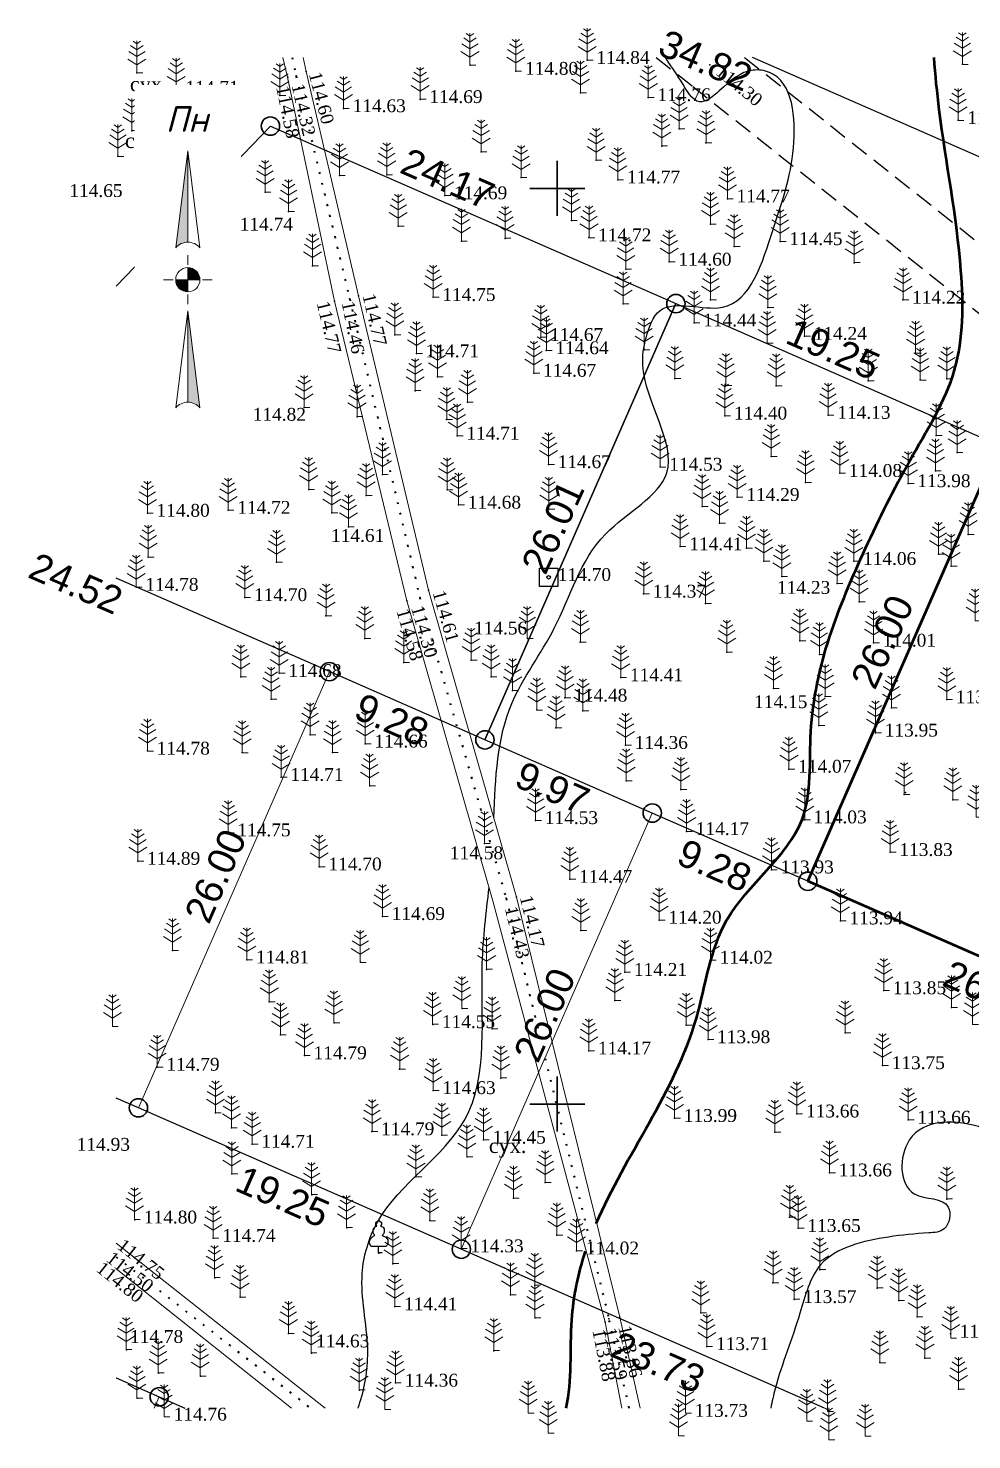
# Model space of a CAD drawing. Header units: millimetres. Extents: x 5405671.1 to 5405761, y 5524981.7 to 5525058.8.
# Drawn here: x 5405671.1 to 5405722.6, y 5524981.7 to 5525058.8 of the extents above; entities that cross this region are included whole.
import ezdxf
from ezdxf.enums import TextEntityAlignment as Align

# ---------------------------------------------------------------- set-up
doc = ezdxf.new("R2010")
doc.units = ezdxf.units.MM
doc.set_wipeout_variables(frame=1)
doc.linetypes.add('DASHEDX2', pattern=[1.5, 1, -0.5])
doc.linetypes.add('HIDDEN', pattern=[0.5, 0, -0.5])
for name, color, linetype, lineweight in [('#Лист (текст_ПН)', 250, 'Continuous', 0), ('#Штамп', 250, 'Continuous', 0), ('11900000', 1, 'Continuous', 30), ('рельеф', 7, 'Continuous', 0), ('ТОЧКИ', 7, 'Continuous', 30)]:
    doc.layers.add(name, color=color, linetype=linetype, lineweight=lineweight)
for name, color, linetype in [('SC007', 7, 'Continuous'), ('горизонтали', 42, 'Continuous'), ('дороги', 7, 'Continuous'), ('Ділянки_Межі', 10, 'Continuous'), ('надписи', 7, 'Continuous'), ('отметки', 7, 'Continuous'), ('промеры', 185, 'Continuous'), ('Растительность', 7, 'Continuous')]:
    doc.layers.add(name, color=color, linetype=linetype)
doc.styles.get("Standard").update_dxf_attribs({"font": 'arial.ttf'})
doc.styles.add('times', font='times.ttf')
doc.styles.add('Мой_Топо', font='isocpeui.ttf')
doc.linetypes.add('канава 0', pattern='A,0.9,0,["|",Standard,S=0.25,R=0,X=0,Y=0],0.1', length=1)

# ---------------------------------------------------------------- blocks, each defined once
blk = doc.blocks.new('A$C51FE15A3')
at = {"layer": 'Растительность', "color": 94, "lineweight": 0}
for points in [[(-0.201, 1.726), (0, 1.584), (0.201, 1.726)], [(0, 1.75), (0, 0), (0.319, 0)], [(-0.447, 1.172), (0, 0.895), (0.447, 1.172)], [(-0.343, 1.489), (0, 1.267), (0.343, 1.489)], [(-0.493, 0.753), (0, 0.444), (0.493, 0.753)]]:
    blk.add_lwpolyline(points, dxfattribs=at)
blk = doc.blocks.new('A$C2ACB5305')
at = {"layer": 'Растительность'}
blk.add_lwpolyline([(0.2, 0), (0.2, 0), (0, 0), (0, 0.35), (-0.4, 0.35), (-0.5, 0.5), (-0.5, 0.65), (-0.4, 0.8), (-0.3, 0.9), (-0.2, 0.95), (-0.25, 1), (-0.3, 1.1), (-0.3, 1.25), (-0.25, 1.35), (-0.15, 1.45), (-0.1, 1.45), (-0.15, 1.55), (-0.15, 1.65), (-0.05, 1.75), (0.05, 1.75), (0.15, 1.65), (0.15, 1.55), (0.1, 1.45), (0.25, 1.4), (0.3, 1.3), (0.3, 1.1), (0.25, 1), (0.2, 0.95), (0.4, 0.85), (0.5, 0.7), (0.5, 0.5), (0.45, 0.4), (0.4, 0.35), (0, 0.35)], dxfattribs=at)
blk = doc.blocks.new('SYMBOL902')
at = {"layer": 'SC007'}
blk.add_lwpolyline([(-1.25, -1.25), (-1.25, 1.25), (1.25, 1.25), (1.25, -1.25)], close=True, dxfattribs=at)
blk.add_circle((0, 0), 0.25, dxfattribs=at)
blk = doc.blocks.new('*U5')
at = {"color": 0}
for points in [[(-0.113, 0), (-0.109, -0.029), (-0.097, -0.056)], [(-0.113, 0), (-0.097, -0.056), (0, 0)], [(-0.097, -0.056), (0, -0.113), (0, 0)], [(-0.097, -0.056), (-0.08, -0.08), (-0.056, -0.097)], [(-0.097, -0.056), (-0.056, -0.097), (0, -0.113)], [(-0.056, -0.097), (-0.029, -0.109), (0, -0.113)]]:
    blk.add_solid(points, dxfattribs=at)
blk = doc.blocks.new('*U6')
at = {"color": 0}
for points in [[(0, 0), (0.097, 0.056), (0, 0.113)], [(0.097, 0.056), (0.029, 0.109), (0, 0.113)], [(0, 0), (0.113, 0), (0.097, 0.056)], [(0.097, 0.056), (0.056, 0.097), (0.029, 0.109)], [(0.097, 0.056), (0.08, 0.08), (0.056, 0.097)], [(0.113, 0), (0.109, 0.029), (0.097, 0.056)]]:
    blk.add_solid(points, dxfattribs=at)
blk = doc.blocks.new('*U7')
at = {"color": 0}
for points in [[(0, -1.136), (0.021, -1.138), (0, -0.288)], [(0.021, -1.138), (0.042, -1.142), (0, -0.288)], [(0.042, -1.142), (0.062, -1.15), (0, -0.288)], [(0.062, -1.15), (0.081, -1.16), (0, -0.288)], [(0.081, -1.16), (0.098, -1.173), (0, -0.288)], [(0.098, -1.173), (0.113, -1.188), (0, -0.288)]]:
    blk.add_solid(points, dxfattribs=at)
blk = doc.blocks.new('*U8')
at = {"color": 0}
for points in [[(-0.113, 0.297), (-0.098, 0.312), (0, 1.197)], [(-0.098, 0.312), (-0.081, 0.325), (0, 1.197)], [(-0.081, 0.325), (-0.062, 0.335), (0, 1.197)], [(-0.062, 0.335), (-0.042, 0.343), (0, 1.197)], [(-0.042, 0.343), (-0.021, 0.347), (0, 1.197)], [(-0.021, 0.347), (0, 0.349), (0, 1.197)]]:
    blk.add_solid(points, dxfattribs=at)
blk = doc.blocks.new('#Північ')
at = {"color": 7}
blk.add_wipeout([(-2.901, 10.635), (2.901, 10.635), (2.901, -7.981), (-2.901, -7.981)], dxfattribs=at).dxf.layer = '#Лист (текст_ПН)'
at = {"layer": '#Лист (текст_ПН)'}
for p, q in [((-0.663, 1.748), (0, 7.043)), ((0, 7.043), (0, 2.052)), ((0, 7.043), (0.663, 1.748)), ((0, 1.337), (0, 0.807)), ((-1.337, 0), (-0.807, 0)), ((-0.662, 0), (0.662, 0)), ((0, 0.662), (0, -0.662)), ((1.337, 0), (0.807, 0)), ((0, -1.337), (0, -0.807)), ((-0.663, -6.99), (0, -1.695)), ((0, -1.695), (0.663, -6.99)), ((0, -1.695), (0, -6.686))]:
    blk.add_line(p, q, dxfattribs=at)
at = {"layer": '#Лист (текст_ПН)', "flags": 128}
for points in [[(0, 7.043), (-0.663, 1.748, -0.218585), (0, 2.052)], [(0, 0), (-0.662, 0, 0.414214), (0, -0.662)]]:
    blk.add_lwpolyline(points, format="xyb", close=True, dxfattribs=at)
at = {"layer": '#Лист (текст_ПН)'}
blk.add_circle((0, 0), 0.662, dxfattribs=at)
for centre in [(0, 1.178), (0, -7.56)]:
    blk.add_arc(centre, 0.874, 40.67981, 139.32019, dxfattribs=at)
at = {"layer": '#Лист (текст_ПН)', "xscale": 5.883850111352785, "yscale": 5.883850111352785, "zscale": 5.883850111352785}
for name in ['*U8', '*U5', '*U6', '*U7']:
    blk.add_blockref(name, (0, 0), dxfattribs=at)
at = {"layer": '#Лист (текст_ПН)', "style": 'Мой_Топо'}
blk.add_text('Пн', height=1.4, dxfattribs=at).set_placement((-1.217, 8.077))

msp = doc.modelspace()

# ---------------------------------------------------------------- linework, layer by layer
at = {"layer": '11900000', "color": 7}
for points in [[(5405700, 5525048.5, 0), (5405700, 5525051.5, 0)], [(5405700, 5525048.5, 0), (5405700, 5525051.5, 0)], [(5405698.5, 5525050, 0), (5405701.5, 5525050, 0)], [(5405698.5, 5525050, 0), (5405701.5, 5525050, 0)], [(5405700, 5524998.5, 0), (5405700, 5525001.5, 0)], [(5405700, 5524998.5, 0), (5405700, 5525001.5, 0)], [(5405698.5, 5525000, 0), (5405701.5, 5525000, 0)], [(5405698.5, 5525000, 0), (5405701.5, 5525000, 0)]]:
    msp.add_polyline3d(points, dxfattribs=at)
at = {"layer": 'горизонтали', "color": 32}
for points, knots in [([(5405696.535, 5525015.637), (5405696.618, 5525017.792), (5405696.773, 5525021.579), (5405700.355, 5525026.168), (5405701.587, 5525031.219), (5405707.844, 5525034.322), (5405704.349, 5525038.922), (5405704.793, 5525041.873), (5405705.68, 5525044.271), (5405710.18, 5525042.352), (5405711.775, 5525048.004), (5405713.177, 5525051.642), (5405712.867, 5525056.243), (5405710.199, 5525056.594), (5405709.177, 5525055.586), (5405707.613, 5525054.298), (5405706.756, 5525055.96), (5405706.154, 5525056.751), (5405705.901, 5525057.156)], [140.149315, 140.149315, 140.149315, 140.149315, 146.483716, 151.20284, 157.068092, 161.784349, 167.821785, 169.320726, 170.998422, 174.398806, 179.41111, 184.074826, 188.386415, 189.287916, 191.453536, 192.680019, 194.198235, 195.712526, 195.712526, 195.712526, 195.712526]), ([(5405689.115, 5524983.404), (5405689.152, 5524983.501), (5405689.51, 5524984.52), (5405689.864, 5524987.051), (5405689.002, 5524990.349), (5405690.425, 5524995.147), (5405696.652, 5524998.763), (5405695.588, 5525006.302), (5405696.122, 5525010.46), (5405696.271, 5525011.827)], [105.926253, 105.926253, 105.926253, 105.926253, 106.244974, 109.222187, 113.340538, 116.260107, 123.610397, 132.197679, 136.354561, 136.354561, 136.354561, 136.354561]), ([(5405748.752, 5524983.404), (5405748.562, 5524983.846), (5405747.422, 5524986.67), (5405746.046, 5524992.149), (5405740.211, 5524991.536), (5405737.977, 5524997.733), (5405737.005, 5524995.336), (5405735.944, 5524996.384), (5405735.304, 5524995.067), (5405733.029, 5524995.388), (5405729.904, 5524994.778), (5405726.374, 5524996.966), (5405723.352, 5524999.073), (5405718.68, 5524999.323), (5405718.621, 5524994.54), (5405721.678, 5524995.016), (5405721.357, 5524993.025), (5405719.78, 5524992.944), (5405717.592, 5524992.733), (5405714.114, 5524991.936), (5405713.18, 5524988.01), (5405712.133, 5524985.523), (5405711.726, 5524983.758), (5405711.656, 5524983.404)], [215.445684, 215.445684, 215.445684, 215.445684, 216.827452, 224.036129, 229.311265, 233.129618, 233.849762, 234.900713, 235.736785, 237.161121, 241.043394, 245.345788, 248.667853, 252.77429, 255.711116, 257.706329, 258.908156, 259.781488, 261.987078, 265.998436, 268.870269, 273.213787, 274.291647, 274.291647, 274.291647, 274.291647])]:
    msp.add_open_spline(points, degree=3, knots=knots, dxfattribs=at)
at = {"layer": 'горизонтали', "color": 32, "lineweight": 50}
for points, knots in [([(5405702.125, 5524993.484), (5405703.747, 5524997.269), (5405707.643, 5525002.208), (5405708.598, 5525010.808), (5405714.124, 5525014.545), (5405713.432, 5525022.399), (5405716.062, 5525028.88), (5405719.178, 5525035.223), (5405722.202, 5525039.918), (5405722.175, 5525046.73), (5405721.035, 5525052.319), (5405720.645, 5525056.196), (5405720.574, 5525057.156)], [91.7787, 91.7787, 91.7787, 91.7787, 104.226627, 109.852721, 116.696969, 121.509902, 131.971194, 137.362202, 142.856238, 148.280248, 157.138434, 160.039384, 160.039384, 160.039384, 160.039384]), ([(5405700.482, 5524983.404), (5405700.84, 5524984.897), (5405700.548, 5524987.966), (5405701.144, 5524990.761), (5405701.544, 5524991.963)], [81.569982, 81.569982, 81.569982, 81.569982, 86.303092, 90.136161, 90.136161, 90.136161, 90.136161])]:
    msp.add_open_spline(points, degree=3, knots=knots, dxfattribs=at)
at = {"layer": 'дороги', "color": 7, "linetype": 'DASHEDX2'}
for points in [[(5405705.406, 5525057.156), (5405707.395, 5525055.571), (5405726.141, 5525040.719), (5405738.991, 5525030.692), (5405753.21, 5525018.245), (5405758.65, 5525013.899)], [(5405710.224, 5525057.156), (5405727.995, 5525043.077), (5405740.903, 5525033.006), (5405755.136, 5525020.547), (5405758.65, 5525017.739)]]:
    msp.add_lwpolyline(points, dxfattribs=at)
at = {"layer": 'Ділянки_Межі', "lineweight": 25}
for points in [[(5405675.906, 5525044.667), (5405684.332, 5525053.405), (5405706.475, 5525043.711), (5405724.106, 5525035.986), (5405734.055, 5525031.63), (5405736.863, 5525038.043), (5405739.67, 5525044.455), (5405726.827, 5525050.078), (5405710.666, 5525057.156)], [(5405714.584, 5524983.404), (5405694.756, 5524992.076), (5405677.123, 5524999.796), (5405675.906, 5525000.329)], [(5405675.906, 5524985.046), (5405678.256, 5524984.017), (5405679.657, 5524983.404)]]:
    msp.add_lwpolyline(points, dxfattribs=at)
at = {"layer": 'Ділянки_Межі'}
for points in [[(5405729.926, 5525057.156), (5405726.827, 5525050.078), (5405710.666, 5525057.156)], [(5405675.906, 5525044.667), (5405684.332, 5525053.405), (5405706.475, 5525043.711), (5405696.046, 5525019.889), (5405687.55, 5525023.614), (5405675.906, 5525028.712)]]:
    msp.add_lwpolyline(points, dxfattribs=at)
msp.add_lwpolyline([(5405696.046, 5525019.889), (5405706.475, 5525043.711), (5405724.106, 5525035.986), (5405713.679, 5525012.169), (5405705.184, 5525015.894)], close=True, dxfattribs=at)
at = {"layer": 'Ділянки_Межі', "lineweight": 50}
msp.add_lwpolyline([(5405713.679, 5525012.169), (5405724.106, 5525035.986), (5405734.055, 5525031.63), (5405736.863, 5525038.043), (5405749.466, 5525032.483), (5405737.885, 5525001.577)], close=True, dxfattribs=at)
at = {"layer": 'Ділянки_Межі', "lineweight": 0}
for points in [[(5405675.906, 5525028.712), (5405687.55, 5525023.614), (5405677.123, 5524999.796), (5405675.906, 5525000.329)], [(5405694.756, 5524992.076), (5405705.184, 5525015.894), (5405713.679, 5525012.169), (5405737.885, 5525001.577), (5405731.076, 5524983.404)], [(5405714.584, 5524983.404), (5405694.756, 5524992.076)], [(5405675.906, 5524985.046), (5405678.256, 5524984.017), (5405677.987, 5524983.404)], [(5405677.987, 5524983.404), (5405678.256, 5524984.017), (5405679.657, 5524983.404)]]:
    msp.add_lwpolyline(points, dxfattribs=at)
msp.add_lwpolyline([(5405677.123, 5524999.796), (5405687.55, 5525023.614), (5405696.046, 5525019.889), (5405705.184, 5525015.894), (5405694.756, 5524992.076)], close=True, dxfattribs=at)
at = {"layer": 'отметки', "color": 7}
for p in [(5405695.232, 5525056.728, 114.865), (5405701.631, 5525057.003, 114.843), (5405708.328, 5525056.745, 114.299), (5405722.125, 5525056.785, 113.928), (5405677.039, 5525056.308, 114.642), (5405685.273, 5525056.081, 114.576), (5405685.743, 5525056.149, 114.325), (5405686.281, 5525056.381, 114.601), (5405697.73, 5525056.409, 114.797), (5405679.187, 5525055.373, 114.706), (5405701.268, 5525055.218, 114.711), (5405684.851, 5525055.081, 114.676), (5405688.319, 5525054.367, 114.63), (5405692.51, 5525054.866, 114.689), (5405704.97, 5525054.97, 114.763), (5405721.889, 5525053.721, 113.954), (5405676.757, 5525053.156, 114.653), (5405706.651, 5525053.252, 114.654), (5405678.406, 5525052.238, 114.763), (5405705.703, 5525052.315, 114.818), (5405708.116, 5525052.496, 114.881), (5405676.001, 5525051.755, 114.707), (5405695.844, 5525051.997, 114.62), (5405702.116, 5525051.539, 114.743), (5405688.098, 5525050.712, 114.734), (5405690.681, 5525050.748, 114.683), (5405698.019, 5525050.603, 114.739), (5405703.302, 5525050.476, 114.77), (5405684.04, 5525049.792, 114.749), (5405693.857, 5525049.612, 114.692), (5405709.288, 5525049.44, 114.771), (5405685.317, 5525048.735, 114.737), (5405700.772, 5525048.255, 114.775), (5405691.314, 5525047.936, 114.693), (5405708.361, 5525048.046, 114.721), (5405694.76, 5525047.131, 114.76), (5405697.148, 5525047.276, 114.717), (5405701.726, 5525047.315, 114.719), (5405709.663, 5525046.831, 114.623), (5405712.167, 5525047.108, 114.451), (5405706.108, 5525045.986, 114.596), (5405716.214, 5525045.948, 114.283), (5405686.626, 5525045.779, 114.73), (5405703.736, 5525045.587, 114.687), (5405687.823, 5525043.851, 114.771), (5405688.657, 5525043.976, 114.464), (5405689.132, 5525044.144, 114.765), (5405693.218, 5525044.056, 114.753), (5405703.592, 5525043.7, 114.55), (5405708.372, 5525043.914, 114.547), (5405718.875, 5525043.912, 114.216), (5405711.502, 5525043.495, 114.309), (5405691.127, 5525042.015, 114.744), (5405707.467, 5525042.666, 114.439), (5405699.098, 5525041.875, 114.665), (5405711.463, 5525041.546, 114.239), (5405713.5, 5525041.935, 114.236), (5405692.312, 5525040.982, 114.707), (5405699.395, 5525041.152, 114.641), (5405704.744, 5525041.193, 114.501), (5405719.569, 5525041.012, 114.036), (5405693.452, 5525039.722, 114.673), (5405698.716, 5525039.921, 114.673), (5405692.232, 5525038.956, 114.723), (5405706.422, 5525039.618, 114.416), (5405709.207, 5525039.244, 114.361), (5405711.953, 5525039.225, 114.271), (5405716.985, 5525039.496, 114.228), (5405719.812, 5525039.546, 114.107), (5405721.28, 5525039.606, 114.018), (5405695.088, 5525038.327, 114.688), (5405686.17, 5525038.04, 114.823), (5405689.062, 5525037.536, 114.722), (5405693.956, 5525037.38, 114.767), (5405709.147, 5525037.582, 114.405), (5405714.791, 5525037.624, 114.135), (5405694.528, 5525036.486, 114.706), (5405720.699, 5525036.512, 114.16), (5405711.681, 5525035.372, 114.221), (5405721.832, 5525035.577, 114.019), (5405690.451, 5525034.377, 114.686), (5405699.518, 5525034.929, 114.671), (5405705.612, 5525034.791, 114.527), (5405715.42, 5525034.45, 114.075), (5405720.651, 5525034.574, 114.014), (5405686.424, 5525033.57, 114.69), (5405693.977, 5525033.537, 114.645), (5405713.56, 5525033.95, 114.181), (5405719.162, 5525033.89, 113.984), (5405689.562, 5525033.23, 114.668), (5405709.821, 5525033.139, 114.295), (5405677.609, 5525032.274, 114.801), (5405682.021, 5525032.434, 114.724), (5405687.691, 5525032.279, 114.614), (5405694.611, 5525032.717, 114.68), (5405699.544, 5525032.493, 114.642), (5405707.916, 5525032.629, 114.383), (5405688.588, 5525031.527, 114.609), (5405708.86, 5525031.719, 114.335), (5405706.705, 5525030.445, 114.407), (5405722.441, 5525031.11, 113.805), (5405677.657, 5525029.865, 114.752), (5405710.339, 5525030.361, 114.286), (5405720.826, 5525030.025, 113.91), (5405684.667, 5525029.592, 114.658), (5405711.28, 5525029.652, 114.19), (5405716.196, 5525029.643, 114.065), (5405721.51, 5525029.376, 113.909), (5405676.996, 5525028.23, 114.776), (5405712.26, 5525028.804, 114.232), (5405715.283, 5525028.42, 114.07), (5405682.934, 5525027.666, 114.699), (5405691.779, 5525027.482, 114.584), (5405692.487, 5525027.669, 114.298), (5405692.958, 5525028.067, 114.615), (5405704.715, 5525027.86, 114.366), (5405716.486, 5525027.424, 114.112), (5405687.365, 5525026.662, 114.577), (5405708.095, 5525027.334, 114.248), (5405689.49, 5525025.426, 114.651), (5405698.365, 5525025.421, 114.563), (5405701.256, 5525025.221, 114.528), (5405713.247, 5525025.296, 114.153), (5405717.276, 5525025.181, 114.007), (5405709.25, 5525024.684, 114.236), (5405714.312, 5525024.557, 114.105), (5405684.812, 5525023.526, 114.684), (5405691.614, 5525024.122, 114.656), (5405695.3, 5525024.236, 114.575), (5405682.706, 5525023.334, 114.743), (5405696.384, 5525023.332, 114.569), (5405703.462, 5525023.293, 114.406), (5405684.373, 5525022.115, 114.673), (5405697.56, 5525022.582, 114.564), (5405700.417, 5525022.179, 114.476), (5405711.805, 5525022.703, 114.148), (5405714.632, 5525022.255, 114.016), (5405721.266, 5525022.089, 113.854), (5405698.883, 5525021.522, 114.587), (5405701.397, 5525021.473, 114.388), (5405718.247, 5525021.634, 113.972), (5405699.925, 5525020.546, 114.505), (5405714.283, 5525020.669, 114.013), (5405686.497, 5525020.171, 114.71), (5405689.511, 5525019.671, 114.658), (5405717.38, 5525020.272, 113.949), (5405677.616, 5525019.284, 114.783), (5405682.79, 5525019.191, 114.681), (5405687.724, 5525019.198, 114.729), (5405703.723, 5525019.597, 114.356), (5405712.652, 5525018.298, 114.067), (5405684.918, 5525017.851, 114.708), (5405689.753, 5525017.38, 114.601), (5405703.765, 5525017.651, 114.299), (5405706.75, 5525017.188, 114.191), (5405718.94, 5525016.91, 113.86), (5405719.018, 5525017.023, 113.805), (5405721.599, 5525016.62, 113.802), (5405698.816, 5525015.493, 114.525), (5405713.488, 5525015.531, 114.033), (5405682.026, 5525014.823, 114.753), (5405707.063, 5525014.893, 114.167), (5405696.018, 5525014.222, 114.582), (5405718.185, 5525013.749, 113.834), (5405677.09, 5525013.271, 114.886), (5405687, 5525012.962, 114.701), (5405711.695, 5525012.8, 113.928), (5405700.69, 5525012.283, 114.468), (5405697.201, 5525011.239, 114.434), (5405697.77, 5525011.296, 114.172), (5405690.455, 5525010.253, 114.695), (5405705.567, 5525010.053, 114.2), (5405715.457, 5525010.015, 113.937), (5405701.292, 5525009.484, 114.286), (5405678.987, 5525008.391, 114.855), (5405683.038, 5525007.88, 114.808), (5405689.245, 5525007.743, 114.717), (5405696.139, 5525007.349, 114.495), (5405708.365, 5525007.868, 114.025), (5405703.681, 5525007.201, 114.211), (5405717.824, 5525006.203, 113.849), (5405684.267, 5525005.586, 114.827), (5405694.795, 5525005.212, 114.543), (5405703.144, 5525005.652, 114.181), (5405721.534, 5525005.278, 113.774), (5405687.804, 5525004.437, 114.791), (5405693.195, 5525004.351, 114.547), (5405707.039, 5525004.308, 114.023), (5405684.884, 5525003.783, 114.809), (5405696.447, 5525004.101, 114.398), (5405708.233, 5525003.531, 113.875), (5405715.712, 5525003.89, 113.825), (5405701.715, 5525002.914, 114.175), (5405678.147, 5525002.024, 114.794), (5405686.186, 5525002.65, 114.791), (5405691.387, 5525001.913, 114.709), (5405717.76, 5525002.11, 113.751), (5405696.921, 5525001.425, 114.387), (5405693.223, 5525000.748, 114.633), (5405681.332, 5524999.519, 114.738), (5405706.407, 5524999.227, 113.988), (5405713.078, 5524999.473, 113.656), (5405719.161, 5524999.133, 113.659), (5405682.204, 5524998.709, 114.688), (5405689.876, 5524998.499, 114.787), (5405693.694, 5524998.301, 114.491), (5405711.882, 5524998.474, 113.712), (5405683.337, 5524997.82, 114.714), (5405695.964, 5524998.04, 114.447), (5405695.068, 5524997.114, 114.358), (5405682.226, 5524996.195, 114.73), (5405692.275, 5524996.031, 114.529), (5405714.866, 5524996.253, 113.659), (5405686.585, 5524995.045, 114.631), (5405699.339, 5524995.713, 114.23), (5405697.606, 5524994.865, 114.245), (5405721.266, 5524994.816, 113.509), (5405676.917, 5524993.682, 114.802), (5405693.034, 5524993.635, 114.438), (5405712.688, 5524993.832, 113.715), (5405681.201, 5524992.675, 114.741), (5405688.495, 5524993.246, 114.571), (5405699.982, 5524992.848, 114.077), (5405713.159, 5524993.22, 113.652), (5405694.754, 5524992.108, 114.329), (5405701.054, 5524991.99, 114.019), (5405690.251, 5524991.868, 114.474), (5405691.023, 5524991.278, 114.447), (5405681.289, 5524990.52, 114.73), (5405714.339, 5524990.956, 113.581), (5405697.441, 5524989.583, 114.184), (5405698.769, 5524990.106, 114.115), (5405711.777, 5524990.24, 113.603), (5405717.471, 5524989.956, 113.47), (5405682.687, 5524989.451, 114.714), (5405691.128, 5524988.939, 114.406), (5405712.934, 5524989.338, 113.571), (5405718.652, 5524989.282, 113.426), (5405698.787, 5524988.326, 114.135), (5405702.604, 5524988.09, 113.876), (5405702.814, 5524988.281, 113.591), (5405703.406, 5524988.367, 113.857), (5405707.831, 5524988.599, 113.751), (5405719.649, 5524988.387, 113.367), (5405685.321, 5524987.467, 114.656), (5405721.474, 5524987.45, 113.223), (5405676.463, 5524986.589, 114.78), (5405696.535, 5524986.533, 114.19), (5405708.162, 5524986.765, 113.71), (5405686.566, 5524986.398, 114.628), (5405717.619, 5524985.882, 113.384), (5405720.077, 5524986.132, 113.339), (5405678.215, 5524985.314, 114.753), (5405680.516, 5524985.143, 114.714), (5405689.195, 5524984.379, 114.522), (5405691.168, 5524984.773, 114.362), (5405721.912, 5524984.428, 113.313), (5405677.056, 5524983.937, 114.726)]:
    msp.add_point(p, dxfattribs=at)
at = {"layer": 'рельеф', "color": 7, "linetype": 'канава 0'}
for points, elevation in [([(5405685.017, 5525057.156), (5405685.27, 5525056.08), (5405687.823, 5525043.851), (5405691.78, 5525027.48), (5405696.498, 5525011.035), (5405702.61, 5524988.09), (5405703.518, 5524983.404)], 114.59), ([(5405704.528, 5524983.404), (5405703.41, 5524988.36), (5405697.77, 5525011.296), (5405692.958, 5525028.067), (5405689.132, 5525044.144), (5405686.281, 5525056.381), (5405686.11, 5525057.156)], 113.553), ([(5405687.315, 5524983.404), (5405675.906, 5524992.41)], 113.66), ([(5405675.906, 5524991.008), (5405685.484, 5524983.404)], 113.39)]:
    msp.add_lwpolyline(points, dxfattribs=dict(at, elevation=elevation))
at = {"layer": 'рельеф', "color": 7, "linetype": 'HIDDEN', "lineweight": 40}
for points, elevation in [([(5405685.514, 5525057.156), (5405685.74, 5525056.14), (5405688.66, 5525043.97), (5405692.49, 5525027.67), (5405697.2, 5525011.24), (5405702.82, 5524988.27)], 114.42), ([(5405675.906, 5524991.655), (5405686.512, 5524983.404)], 113.4), ([(5405703.924, 5524983.404), (5405702.82, 5524988.27)], 113.38)]:
    msp.add_lwpolyline(points, dxfattribs=dict(at, elevation=elevation))
at = {"layer": 'ТОЧКИ'}
for centre in [(5405684.332, 5525053.405), (5405706.475, 5525043.711), (5405687.55, 5525023.614, 107.24), (5405696.046, 5525019.889, 107.24), (5405705.184, 5525015.894, 107.24), (5405713.679, 5525012.169, 107.24), (5405677.123, 5524999.796), (5405694.756, 5524992.076), (5405678.256, 5524984.017)]:
    msp.add_circle(centre, 0.5, dxfattribs=at)

# ---------------------------------------------------------------- block references
at = {"layer": 'отметки', "color": 7, "xscale": 0.400000000372529, "yscale": 0.400000000372529, "zscale": 0.400000000372529}
msp.add_blockref('SYMBOL902', (5405699.527, 5525028.766, 114.703), dxfattribs=at)
at = {"layer": 'Растительность', "color": 7}
for name, p in [('A$C51FE15A3', (5405695.23, 5525056.73, 114.87)), ('A$C51FE15A3', (5405701.63, 5525057, 114.84)), ('A$C51FE15A3', (5405722.12, 5525056.77, 113.93)), ('A$C51FE15A3', (5405677.04, 5525056.31, 114.64)), ('A$C51FE15A3', (5405697.73, 5525056.41, 114.8)), ('A$C51FE15A3', (5405679.19, 5525055.37, 114.71)), ('A$C51FE15A3', (5405684.85, 5525055.08, 114.68)), ('A$C51FE15A3', (5405701.27, 5525055.22, 114.71)), ('A$C51FE15A3', (5405704.97, 5525054.97, 114.76)), ('A$C51FE15A3', (5405688.32, 5525054.37, 114.63)), ('A$C51FE15A3', (5405692.51, 5525054.87, 114.69)), ('A$C51FE15A3', (5405721.89, 5525053.71, 113.95)), ('A$C51FE15A3', (5405676.76, 5525053.16, 114.65)), ('A$C51FE15A3', (5405706.65, 5525053.25, 114.65)), ('A$C51FE15A3', (5405678.41, 5525052.24, 114.76)), ('A$C51FE15A3', (5405695.84, 5525052, 114.62)), ('A$C51FE15A3', (5405705.7, 5525052.32, 114.82)), ('A$C51FE15A3', (5405708.12, 5525052.5, 114.88)), ('A$C51FE15A3', (5405676, 5525051.75, 114.71)), ('A$C51FE15A3', (5405702.12, 5525051.54, 114.74)), ('A$C51FE15A3', (5405688.1, 5525050.71, 114.73)), ('A$C51FE15A3', (5405690.68, 5525050.75, 114.68)), ('A$C51FE15A3', (5405698.02, 5525050.6, 114.74)), ('A$C51FE15A3', (5405703.3, 5525050.48, 114.77)), ('A$C51FE15A3', (5405684.04, 5525049.79, 114.75)), ('A$C51FE15A3', (5405693.86, 5525049.61, 114.69)), ('A$C51FE15A3', (5405685.32, 5525048.74, 114.74)), ('A$C51FE15A3', (5405709.29, 5525049.44, 114.77)), ('A$C51FE15A3', (5405700.77, 5525048.25, 114.77)), ('A$C51FE15A3', (5405708.361, 5525048.046, 114.721)), ('A$C51FE15A3', (5405691.31, 5525047.94, 114.69)), ('A$C51FE15A3', (5405697.15, 5525047.28, 114.72)), ('A$C51FE15A3', (5405701.73, 5525047.31, 114.72)), ('A$C51FE15A3', (5405694.76, 5525047.13, 114.76)), ('A$C51FE15A3', (5405709.663, 5525046.831, 114.623)), ('A$C51FE15A3', (5405712.17, 5525047.11, 114.45)), ('A$C51FE15A3', (5405686.63, 5525045.78, 114.73)), ('A$C51FE15A3', (5405706.108, 5525045.986, 114.596)), ('A$C51FE15A3', (5405716.22, 5525045.95, 114.28)), ('A$C51FE15A3', (5405703.74, 5525045.59, 114.69)), ('A$C51FE15A3', (5405693.22, 5525044.06, 114.75)), ('A$C51FE15A3', (5405703.59, 5525043.7, 114.55)), ('A$C51FE15A3', (5405708.372, 5525043.914, 114.547)), ('A$C51FE15A3', (5405711.502, 5525043.495, 114.309)), ('A$C51FE15A3', (5405718.88, 5525043.91, 114.22)), ('A$C51FE15A3', (5405707.467, 5525042.666, 114.439)), ('A$C51FE15A3', (5405691.13, 5525042.01, 114.74)), ('A$C51FE15A3', (5405699.1, 5525041.88, 114.67)), ('A$C51FE15A3', (5405713.5, 5525041.935, 114.236)), ('A$C51FE15A3', (5405699.4, 5525041.15, 114.64)), ('A$C51FE15A3', (5405704.74, 5525041.19, 114.5)), ('A$C51FE15A3', (5405711.463, 5525041.546, 114.239)), ('A$C51FE15A3', (5405719.57, 5525041.01, 114.04)), ('A$C51FE15A3', (5405692.31, 5525040.98, 114.71)), ('A$C51FE15A3', (5405693.45, 5525039.72, 114.67)), ('A$C51FE15A3', (5405698.72, 5525039.92, 114.67)), ('A$C51FE15A3', (5405706.42, 5525039.62, 114.42)), ('A$C51FE15A3', (5405716.985, 5525039.496, 114.228)), ('A$C51FE15A3', (5405719.82, 5525039.54, 114.11)), ('A$C51FE15A3', (5405721.28, 5525039.6, 114.02)), ('A$C51FE15A3', (5405692.23, 5525038.96, 114.72)), ('A$C51FE15A3', (5405709.207, 5525039.244, 114.361)), ('A$C51FE15A3', (5405711.953, 5525039.225, 114.271)), ('A$C51FE15A3', (5405686.17, 5525038.04, 114.82)), ('A$C51FE15A3', (5405695.09, 5525038.33, 114.69)), ('A$C51FE15A3', (5405689.06, 5525037.54, 114.72)), ('A$C51FE15A3', (5405693.96, 5525037.38, 114.77)), ('A$C51FE15A3', (5405709.147, 5525037.582, 114.405)), ('A$C51FE15A3', (5405714.79, 5525037.62, 114.13)), ('A$C51FE15A3', (5405694.53, 5525036.49, 114.71)), ('A$C51FE15A3', (5405720.699, 5525036.512, 114.16)), ('A$C51FE15A3', (5405699.52, 5525034.93, 114.67)), ('A$C51FE15A3', (5405711.681, 5525035.372, 114.221)), ('A$C51FE15A3', (5405721.832, 5525035.577, 114.019)), ('A$C51FE15A3', (5405690.45, 5525034.38, 114.69)), ('A$C51FE15A3', (5405705.61, 5525034.79, 114.53)), ('A$C51FE15A3', (5405715.42, 5525034.45, 114.075)), ('A$C51FE15A3', (5405720.651, 5525034.574, 114.014)), ('A$C51FE15A3', (5405686.42, 5525033.57, 114.69)), ('A$C51FE15A3', (5405693.98, 5525033.54, 114.64)), ('A$C51FE15A3', (5405713.56, 5525033.95, 114.181)), ('A$C51FE15A3', (5405719.17, 5525033.89, 113.98)), ('A$C51FE15A3', (5405689.56, 5525033.23, 114.67)), ('A$C51FE15A3', (5405694.61, 5525032.72, 114.68)), ('A$C51FE15A3', (5405707.916, 5525032.629, 114.383)), ('A$C51FE15A3', (5405709.821, 5525033.139, 114.295)), ('A$C51FE15A3', (5405677.61, 5525032.27, 114.8)), ('A$C51FE15A3', (5405682.02, 5525032.43, 114.72)), ('A$C51FE15A3', (5405687.69, 5525032.28, 114.61)), ('A$C51FE15A3', (5405699.54, 5525032.49, 114.64)), ('A$C51FE15A3', (5405688.59, 5525031.53, 114.61)), ('A$C51FE15A3', (5405708.86, 5525031.719, 114.335)), ('A$C51FE15A3', (5405722.441, 5525031.11, 113.805)), ('A$C51FE15A3', (5405706.705, 5525030.445, 114.407)), ('A$C51FE15A3', (5405710.339, 5525030.361, 114.286)), ('A$C51FE15A3', (5405677.66, 5525029.87, 114.75)), ('A$C51FE15A3', (5405684.67, 5525029.59, 114.66)), ('A$C51FE15A3', (5405711.28, 5525029.652, 114.19)), ('A$C51FE15A3', (5405716.196, 5525029.643, 114.065)), ('A$C51FE15A3', (5405720.826, 5525030.025, 113.91)), ('A$C51FE15A3', (5405712.26, 5525028.804, 114.232)), ('A$C51FE15A3', (5405721.51, 5525029.376, 113.909)), ('A$C51FE15A3', (5405677, 5525028.23, 114.78)), ('A$C51FE15A3', (5405715.283, 5525028.42, 114.07)), ('A$C51FE15A3', (5405682.93, 5525027.67, 114.7)), ('A$C51FE15A3', (5405704.72, 5525027.86, 114.37)), ('A$C51FE15A3', (5405708.095, 5525027.334, 114.248)), ('A$C51FE15A3', (5405716.486, 5525027.424, 114.112)), ('A$C51FE15A3', (5405687.37, 5525026.66, 114.58)), ('A$C51FE15A3', (5405722.827, 5525026.386, 113.859)), ('A$C51FE15A3', (5405689.49, 5525025.43, 114.65)), ('A$C51FE15A3', (5405698.36, 5525025.42, 114.56)), ('A$C51FE15A3', (5405701.26, 5525025.22, 114.53)), ('A$C51FE15A3', (5405713.247, 5525025.296, 114.153)), ('A$C51FE15A3', (5405717.276, 5525025.181, 114.007)), ('A$C51FE15A3', (5405691.61, 5525024.12, 114.66)), ('A$C51FE15A3', (5405695.3, 5525024.24, 114.57)), ('A$C51FE15A3', (5405709.25, 5525024.684, 114.236)), ('A$C51FE15A3', (5405714.312, 5525024.557, 114.105)), ('A$C51FE15A3', (5405682.71, 5525023.33, 114.74)), ('A$C51FE15A3', (5405684.81, 5525023.53, 114.68)), ('A$C51FE15A3', (5405696.38, 5525023.33, 114.57)), ('A$C51FE15A3', (5405703.46, 5525023.29, 114.41)), ('A$C51FE15A3', (5405697.56, 5525022.58, 114.56)), ('A$C51FE15A3', (5405711.805, 5525022.703, 114.148)), ('A$C51FE15A3', (5405684.37, 5525022.11, 114.67)), ('A$C51FE15A3', (5405700.42, 5525022.18, 114.48)), ('A$C51FE15A3', (5405714.632, 5525022.255, 114.016)), ('A$C51FE15A3', (5405721.266, 5525022.089, 113.854)), ('A$C51FE15A3', (5405698.88, 5525021.52, 114.59)), ('A$C51FE15A3', (5405701.4, 5525021.47, 114.39)), ('A$C51FE15A3', (5405718.247, 5525021.634, 113.972)), ('A$C51FE15A3', (5405699.93, 5525020.54, 114.5)), ('A$C51FE15A3', (5405714.283, 5525020.669, 114.013)), ('A$C51FE15A3', (5405717.38, 5525020.272, 113.949)), ('A$C51FE15A3', (5405686.5, 5525020.17, 114.71)), ('A$C51FE15A3', (5405689.51, 5525019.67, 114.66)), ('A$C51FE15A3', (5405703.723, 5525019.597, 114.356)), ('A$C51FE15A3', (5405677.62, 5525019.28, 114.78)), ('A$C51FE15A3', (5405682.79, 5525019.19, 114.68)), ('A$C51FE15A3', (5405687.72, 5525019.2, 114.73)), ('A$C51FE15A3', (5405712.652, 5525018.298, 114.067)), ('A$C51FE15A3', (5405684.92, 5525017.85, 114.71)), ('A$C51FE15A3', (5405689.75, 5525017.38, 114.6)), ('A$C51FE15A3', (5405703.765, 5525017.651, 114.299)), ('A$C51FE15A3', (5405706.75, 5525017.188, 114.191)), ('A$C51FE15A3', (5405718.94, 5525016.91, 113.86)), ('A$C51FE15A3', (5405721.599, 5525016.62, 113.802)), ('A$C51FE15A3', (5405722.877, 5525015.67, 113.763)), ('A$C51FE15A3', (5405682.03, 5525014.82, 114.75)), ('A$C51FE15A3', (5405698.816, 5525015.493, 114.525)), ('A$C51FE15A3', (5405707.063, 5525014.893, 114.167)), ('A$C51FE15A3', (5405713.513, 5525015.522, 114)), ('A$C51FE15A3', (5405696.02, 5525014.23, 114.58)), ('A$C51FE15A3', (5405677.09, 5525013.27, 114.89)), ('A$C51FE15A3', (5405718.185, 5525013.749, 113.834)), ('A$C51FE15A3', (5405687, 5525012.96, 114.7)), ('A$C51FE15A3', (5405711.695, 5525012.8, 113.928)), ('A$C51FE15A3', (5405700.69, 5525012.283, 114.468)), ('A$C51FE15A3', (5405690.45, 5525010.25, 114.69)), ('A$C51FE15A3', (5405701.292, 5525009.484, 114.286)), ('A$C51FE15A3', (5405705.567, 5525010.053, 114.2)), ('A$C51FE15A3', (5405715.457, 5525010.015, 113.937)), ('A$C51FE15A3', (5405678.99, 5525008.39, 114.85)), ('A$C51FE15A3', (5405683.04, 5525007.88, 114.81)), ('A$C51FE15A3', (5405708.365, 5525007.868, 114.025)), ('A$C51FE15A3', (5405689.24, 5525007.74, 114.72)), ('A$C51FE15A3', (5405696.14, 5525007.36, 114.49)), ('A$C51FE15A3', (5405703.681, 5525007.201, 114.211)), ('A$C51FE15A3', (5405684.27, 5525005.59, 114.83)), ('A$C51FE15A3', (5405703.144, 5525005.652, 114.181)), ('A$C51FE15A3', (5405717.824, 5525006.203, 113.849)), ('A$C51FE15A3', (5405694.79, 5525005.22, 114.54)), ('A$C51FE15A3', (5405721.534, 5525005.278, 113.774)), ('A$C51FE15A3', (5405675.7, 5525004.24, 114.88)), ('A$C51FE15A3', (5405687.8, 5525004.44, 114.79)), ('A$C51FE15A3', (5405693.19, 5525004.36, 114.55)), ('A$C51FE15A3', (5405696.44, 5525004.11, 114.4)), ('A$C51FE15A3', (5405707.039, 5525004.308, 114.023)), ('A$C51FE15A3', (5405722.68, 5525004.353, 113.681)), ('A$C51FE15A3', (5405684.88, 5525003.78, 114.81)), ('A$C51FE15A3', (5405708.233, 5525003.531, 113.875)), ('A$C51FE15A3', (5405715.712, 5525003.89, 113.825)), ('A$C51FE15A3', (5405686.19, 5525002.65, 114.79)), ('A$C51FE15A3', (5405701.715, 5525002.914, 114.175)), ('A$C51FE15A3', (5405678.15, 5525002.02, 114.79)), ('A$C51FE15A3', (5405691.39, 5525001.91, 114.71)), ('A$C51FE15A3', (5405717.76, 5525002.11, 113.751)), ('A$C51FE15A3', (5405696.92, 5525001.43, 114.39)), ('A$C51FE15A3', (5405693.22, 5525000.75, 114.63)), ('A$C51FE15A3', (5405681.33, 5524999.52, 114.74)), ('A$C51FE15A3', (5405713.078, 5524999.473, 113.656)), ('A$C51FE15A3', (5405682.2, 5524998.71, 114.69)), ('A$C51FE15A3', (5405706.407, 5524999.227, 113.988)), ('A$C51FE15A3', (5405719.161, 5524999.133, 113.659)), ('A$C51FE15A3', (5405689.88, 5524998.5, 114.79)), ('A$C51FE15A3', (5405693.69, 5524998.3, 114.49)), ('A$C51FE15A3', (5405695.96, 5524998.05, 114.45)), ('A$C51FE15A3', (5405711.88, 5524998.47, 113.71)), ('A$C51FE15A3', (5405683.34, 5524997.82, 114.71)), ('A$C51FE15A3', (5405695.06, 5524997.12, 114.36)), ('A$C51FE15A3', (5405682.23, 5524996.19, 114.73)), ('A$C51FE15A3', (5405692.28, 5524996.03, 114.53)), ('A$C51FE15A3', (5405699.34, 5524995.72, 114.23)), ('A$C51FE15A3', (5405714.87, 5524996.25, 113.66)), ('A$C51FE15A3', (5405686.58, 5524995.06, 114.63)), ('A$C51FE15A3', (5405697.6, 5524994.87, 114.25)), ('A$C51FE15A3', (5405721.27, 5524994.82, 113.51)), ('A$C51FE15A3', (5405676.9, 5524993.69, 114.8)), ('A$C51FE15A3', (5405688.49, 5524993.26, 114.57)), ('A$C51FE15A3', (5405693.03, 5524993.63, 114.44)), ('A$C51FE15A3', (5405712.69, 5524993.83, 113.71)), ('A$C51FE15A3', (5405713.16, 5524993.22, 113.65)), ('A$C51FE15A3', (5405681.2, 5524992.68, 114.74)), ('A$C51FE15A3', (5405699.98, 5524992.85, 114.08)), ('A$C2ACB5305', (5405690.24, 5524991.88, 114.47)), ('A$C51FE15A3', (5405694.75, 5524992.11, 114.33)), ('A$C51FE15A3', (5405701.05, 5524991.99, 114.02)), ('A$C51FE15A3', (5405691.02, 5524991.29, 114.45)), ('A$C51FE15A3', (5405714.34, 5524990.96, 113.58)), ('A$C51FE15A3', (5405681.27, 5524990.53, 114.73)), ('A$C51FE15A3', (5405711.78, 5524990.24, 113.6)), ('A$C51FE15A3', (5405682.67, 5524989.46, 114.71)), ('A$C51FE15A3', (5405697.44, 5524989.59, 114.18)), ('A$C51FE15A3', (5405698.77, 5524990.11, 114.12)), ('A$C51FE15A3', (5405717.47, 5524989.96, 113.47)), ('A$C51FE15A3', (5405691.12, 5524988.95, 114.41)), ('A$C51FE15A3', (5405707.83, 5524988.6, 113.75)), ('A$C51FE15A3', (5405712.93, 5524989.34, 113.57)), ('A$C51FE15A3', (5405718.65, 5524989.28, 113.43)), ('A$C51FE15A3', (5405698.78, 5524988.33, 114.14)), ('A$C51FE15A3', (5405719.65, 5524988.39, 113.37)), ('A$C51FE15A3', (5405685.31, 5524987.48, 114.66)), ('A$C51FE15A3', (5405721.49, 5524987.21, 113.28)), ('A$C51FE15A3', (5405676.45, 5524986.6, 114.78)), ('A$C51FE15A3', (5405686.55, 5524986.41, 114.63)), ('A$C51FE15A3', (5405696.53, 5524986.54, 114.19)), ('A$C51FE15A3', (5405708.16, 5524986.77, 113.71)), ('A$C51FE15A3', (5405717.62, 5524985.88, 113.38)), ('A$C51FE15A3', (5405720.08, 5524986.13, 113.34)), ('A$C51FE15A3', (5405678.2, 5524985.32, 114.75)), ('A$C51FE15A3', (5405680.5, 5524985.15, 114.71)), ('A$C51FE15A3', (5405691.16, 5524984.78, 114.36)), ('A$C51FE15A3', (5405689.18, 5524984.39, 114.52)), ('A$C51FE15A3', (5405721.91, 5524984.43, 113.31)), ('A$C51FE15A3', (5405677.04, 5524983.95, 114.73)), ('A$C51FE15A3', (5405690.58, 5524983.33, 114.39)), ('A$C51FE15A3', (5405714.76, 5524983.21, 113.46)), ('A$C51FE15A3', (5405678.52, 5524982.93, 114.76)), ('A$C51FE15A3', (5405698.41, 5524983.13, 113.99)), ('A$C51FE15A3', (5405707, 5524983.13, 113.73)), ('A$C51FE15A3', (5405713.62, 5524982.68, 113.36)), ('A$C51FE15A3', (5405699.5, 5524982.03, 114.02)), ('A$C51FE15A3', (5405706.62, 5524981.89, 113.72)), ('A$C51FE15A3', (5405714.83, 5524981.67, 113.32)), ('A$C51FE15A3', (5405716.82, 5524981.86, 113.32))]:
    msp.add_blockref(name, p, dxfattribs=at)

# ---------------------------------------------------------------- texts
at = {"layer": 'надписи', "color": 7, "style": 'times'}
for p in [(5405676.657, 5525056.097, 111.861), (5405678.786, 5525055.178, 111.861), (5405676.389, 5525053.01, 111.861), (5405678.013, 5525052.081, 111.861), (5405696.262, 5524998.13, 111.861)]:
    msp.add_text('сух.', height=0.8, dxfattribs=at).set_placement(p, align=Align.TOP_LEFT)
at = {"layer": 'отметки', "color": 7, "style": 'times'}
for s, p in [('114.84', (5405702.131, 5525057.503, 114.843)), ('114.80', (5405698.23, 5525056.909, 114.797)), ('114.71', (5405679.687, 5525055.873, 114.706)), ('114.69', (5405693.01, 5525055.366, 114.689)), ('114.76', (5405705.47, 5525055.47, 114.763)), ('114.63', (5405688.819, 5525054.867, 114.63)), ('113.95', (5405722.389, 5525054.221, 113.954)), ('114.76', (5405678.906, 5525052.738, 114.763)), ('114.77', (5405703.802, 5525050.976, 114.77)), ('114.65', (5405673.348, 5525050.236, 114.645)), ('114.69', (5405694.357, 5525050.112, 114.692)), ('114.77', (5405709.788, 5525049.94, 114.771)), ('114.74', (5405682.656, 5525048.402, 114.737)), ('114.72', (5405702.226, 5525047.815, 114.719)), ('114.45', (5405712.667, 5525047.608, 114.451)), ('114.60', (5405706.608, 5525046.486, 114.596)), ('114.75', (5405693.718, 5525044.556, 114.753)), ('114.22', (5405719.375, 5525044.412, 114.216)), ('114.44', (5405707.967, 5525043.166, 114.439)), ('114.67', (5405699.598, 5525042.375, 114.665)), ('114.24', (5405714, 5525042.435, 114.236)), ('114.71', (5405692.812, 5525041.482, 114.707)), ('114.64', (5405699.895, 5525041.652, 114.641)), ('114.67', (5405699.216, 5525040.421, 114.673)), ('114.13', (5405715.291, 5525038.124, 114.135)), ('114.82', (5405683.365, 5525038.017, 114.823)), ('114.40', (5405709.647, 5525038.082, 114.405)), ('114.71', (5405695.028, 5525036.986, 114.706)), ('114.67', (5405700.018, 5525035.429, 114.671)), ('114.53', (5405706.112, 5525035.291, 114.527)), ('114.08', (5405715.92, 5525034.95, 114.075)), ('113.98', (5405719.662, 5525034.39, 113.984)), ('114.29', (5405710.321, 5525033.639, 114.295)), ('114.80', (5405678.109, 5525032.774, 114.801)), ('114.72', (5405682.521, 5525032.934, 114.724)), ('114.68', (5405695.111, 5525033.217, 114.68)), ('114.61', (5405687.641, 5525031.401, 114.609)), ('114.41', (5405707.205, 5525030.945, 114.407)), ('114.06', (5405716.696, 5525030.143, 114.065)), ('114.70', (5405700.028, 5525029.267, 114.703)), ('114.78', (5405677.496, 5525028.73, 114.776)), ('114.70', (5405683.434, 5525028.166, 114.699)), ('114.37', (5405705.215, 5525028.36, 114.366)), ('114.23', (5405711.999, 5525028.565, 114.232)), ('114.56', (5405695.447, 5525026.345, 114.563)), ('114.01', (5405717.776, 5525025.681, 114.007)), ('114.68', (5405685.312, 5525024.026, 114.684)), ('114.41', (5405703.962, 5525023.793, 114.406)), ('114.48', (5405700.917, 5525022.679, 114.476)), ('114.15', (5405710.749, 5525022.323, 114.148)), ('113.85', (5405721.766, 5525022.589, 113.854)), ('113.95', (5405717.88, 5525020.772, 113.949)), ('114.78', (5405678.116, 5525019.784, 114.783)), ('114.66', (5405690.011, 5525020.171, 114.658)), ('114.36', (5405704.223, 5525020.097, 114.356)), ('114.71', (5405685.418, 5525018.351, 114.708)), ('114.07', (5405713.152, 5525018.798, 114.067)), ('114.53', (5405699.316, 5525015.993, 114.525)), ('114.03', (5405713.988, 5525016.031, 114.033)), ('114.75', (5405682.526, 5525015.323, 114.753)), ('114.17', (5405707.563, 5525015.393, 114.167)), ('113.83', (5405718.685, 5525014.249, 113.834)), ('114.89', (5405677.59, 5525013.771, 114.886)), ('114.70', (5405687.5, 5525013.462, 114.701)), ('114.58', (5405694.131, 5525014.069, 114.582)), ('114.47', (5405701.19, 5525012.783, 114.468)), ('113.93', (5405712.195, 5525013.3, 113.928)), ('114.69', (5405690.955, 5525010.753, 114.695)), ('114.20', (5405706.067, 5525010.553, 114.2)), ('113.94', (5405715.957, 5525010.515, 113.937)), ('114.81', (5405683.538, 5525008.38, 114.808)), ('114.02', (5405708.865, 5525008.368, 114.025)), ('114.21', (5405704.181, 5525007.701, 114.211)), ('113.85', (5405718.324, 5525006.703, 113.849)), ('114.55', (5405693.695, 5525004.851, 114.547)), ('113.98', (5405708.723, 5525004.027, 113.982)), ('114.79', (5405686.686, 5525003.15, 114.791)), ('114.17', (5405702.215, 5525003.414, 114.175)), ('114.79', (5405678.647, 5525002.524, 114.794)), ('113.75', (5405718.26, 5525002.61, 113.751)), ('114.63', (5405693.723, 5525001.248, 114.633)), ('113.99', (5405706.907, 5524999.727, 113.988)), ('113.66', (5405713.578, 5524999.973, 113.656)), ('113.66', (5405719.661, 5524999.633, 113.659)), ('114.79', (5405690.376, 5524998.999, 114.787)), ('114.93', (5405673.753, 5524998.154, 114.931)), ('114.71', (5405683.837, 5524998.32, 114.714)), ('114.45', (5405696.464, 5524998.54, 114.447)), ('113.66', (5405715.366, 5524996.753, 113.659)), ('114.80', (5405677.417, 5524994.182, 114.802)), ('113.65', (5405713.659, 5524993.72, 113.652)), ('114.74', (5405681.701, 5524993.175, 114.741)), ('114.33', (5405695.254, 5524992.608, 114.329)), ('114.02', (5405701.554, 5524992.49, 114.019)), ('113.57', (5405713.434, 5524989.838, 113.571)), ('114.41', (5405691.628, 5524989.439, 114.406)), ('114.78', (5405676.66, 5524987.658, 114.78)), ('114.63', (5405686.824, 5524987.417, 114.628)), ('113.71', (5405708.662, 5524987.265, 113.71)), ('113.22', (5405721.974, 5524987.95, 113.223)), ('114.36', (5405691.668, 5524985.273, 114.362)), ('114.76', (5405679.042, 5524983.416, 114.761)), ('113.73', (5405707.502, 5524983.624, 113.731))]:
    msp.add_text(s, height=0.7, dxfattribs=at).set_placement(p, align=Align.TOP_LEFT)
for s, rotation, p in [('114.30', 320.75274, (5405709.032, 5525056.816, 114.299)), ('114.60', 284.47955, (5405687.099, 5525056.439, 114.601)), ('114.58', 281.61213, (5405685.328, 5525055.674, 114.576)), ('114.32', 282.73535, (5405686.164, 5525055.792, 114.325)), ('114.77', 283.58822, (5405687.53, 5525043.922, 114.771)), ('114.46', 281.47823, (5405688.899, 5525043.911, 114.464)), ('114.77', 283.38623, (5405690.032, 5525044.332, 114.765)), ('114.61', 286.00945, (5405693.853, 5525028.138, 114.615)), ('114.58', 286.00719, (5405691.879, 5525027.136, 114.59)), ('114.30', 285.99605, (5405692.68, 5525027.3, 114.298)), ('114.17', 283.81503, (5405698.624, 5525011.473, 114.172)), ('114.43', 283.7483, (5405697.804, 5525010.872, 114.434)), ('114.75', 321.71346, (5405676.338, 5524992.706, 114.745)), ('114.80', 321.55311, (5405675.194, 5524991.461, 114.796)), ('114.50', 322.11782, (5405675.734, 5524992.014, 114.498)), ('113.88', 281.39051, (5405702.596, 5524987.788, 113.876)), ('113.59', 282.96485, (5405703.201, 5524987.858, 113.38)), ('113.86', 283.01843, (5405704.006, 5524987.992, 113.857))]:
    msp.add_text(s, height=0.7, rotation=rotation, dxfattribs=at).set_placement(p, align=Align.TOP_LEFT)
at = {"layer": 'промеры', "char_height": 1.5, "attachment_point": 1}
for s, insert, rotation in [('34.82', (5405705.994, 5525058.731), 336.4763), ('24.17', (5405691.913, 5525052.267), 336.4763), ('19.25', (5405712.973, 5525042.969), 336.35584), ('26.01', (5405697.983, 5525029.45), 65.48217), ('24.52', (5405671.605, 5525030.167), 336.4763), ('26.00', (5405715.976, 5525023.18), 65.48217), ('9.28', (5405689.39, 5525022.49), 336.4763), ('9.97', (5405698.171, 5525018.768), 336.4763), ('26.00', (5405679.59, 5525010.363), 66.37949), ('9.28', (5405707.022, 5525014.53), 336.4763), ('26.00', (5405697.567, 5525002.772, 107.24), 66.37949), ('26.42', (5405721.545, 5525007.907), 336.4763), ('19.25', (5405682.912, 5524996.687), 336.35584), ('23.73', (5405703.409, 5524987.642), 336.4763)]:
    msp.add_mtext(s, dxfattribs=dict(at, insert=insert, rotation=rotation))

# ---------------------------------------------------------------- next in the draw order: block references
at = {"layer": '#Штамп'}
msp.add_blockref('#Північ', (5405679.82, 5525045.014, 1045.373), dxfattribs=at)

doc.saveas('drawing.dxf')
